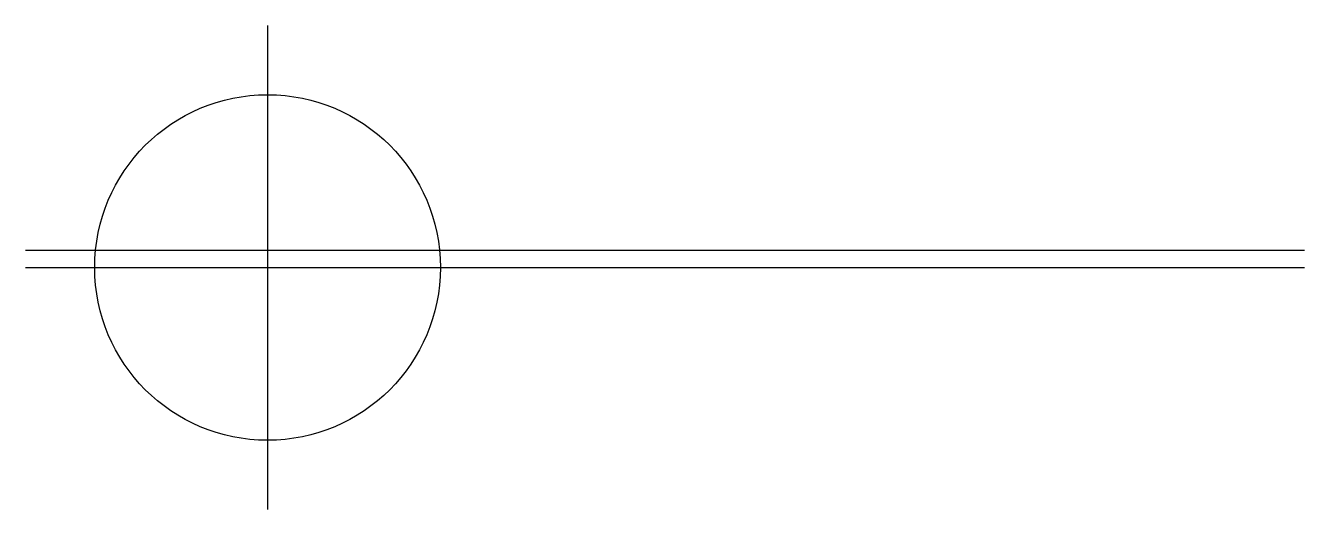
# Model space of a CAD drawing. Header units: millimetres. Extents: x 1843 to 5543, y 979 to 2379.
import ezdxf

# ---------------------------------------------------------------- set-up
doc = ezdxf.new("R2010")
doc.units = ezdxf.units.MM

msp = doc.modelspace()

# ---------------------------------------------------------------- linework, layer by layer
for p, q in [((2542.7, 2379.4), (2542.7, 979.4)), ((1842.7, 1729.4), (5542.7, 1729.4)), ((1842.7, 1679.4), (5542.7, 1679.4))]:
    msp.add_line(p, q)
msp.add_circle((2542.7, 1679.4), 500)

doc.saveas('drawing.dxf')
